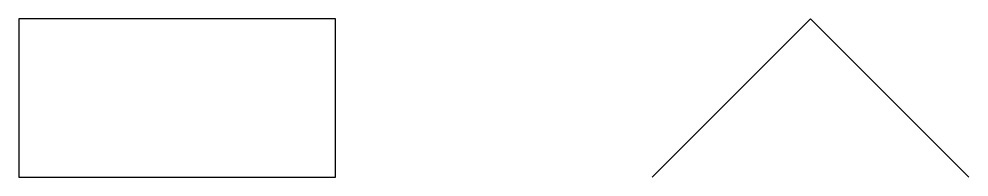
# Model space of a CAD drawing. Extents: x 0 to 30, y 0 to 5.
import ezdxf

# ---------------------------------------------------------------- set-up
doc = ezdxf.new("R2010")
doc.units = 0
doc.header["$MEASUREMENT"] = 0

msp = doc.modelspace()

# ---------------------------------------------------------------- linework, layer by layer
msp.add_lwpolyline([(0, 0), (10, 0), (10, 5), (0, 5)], close=True)
msp.add_lwpolyline([(20, 0), (25, 5), (30, 0)])

doc.saveas('drawing.dxf')
